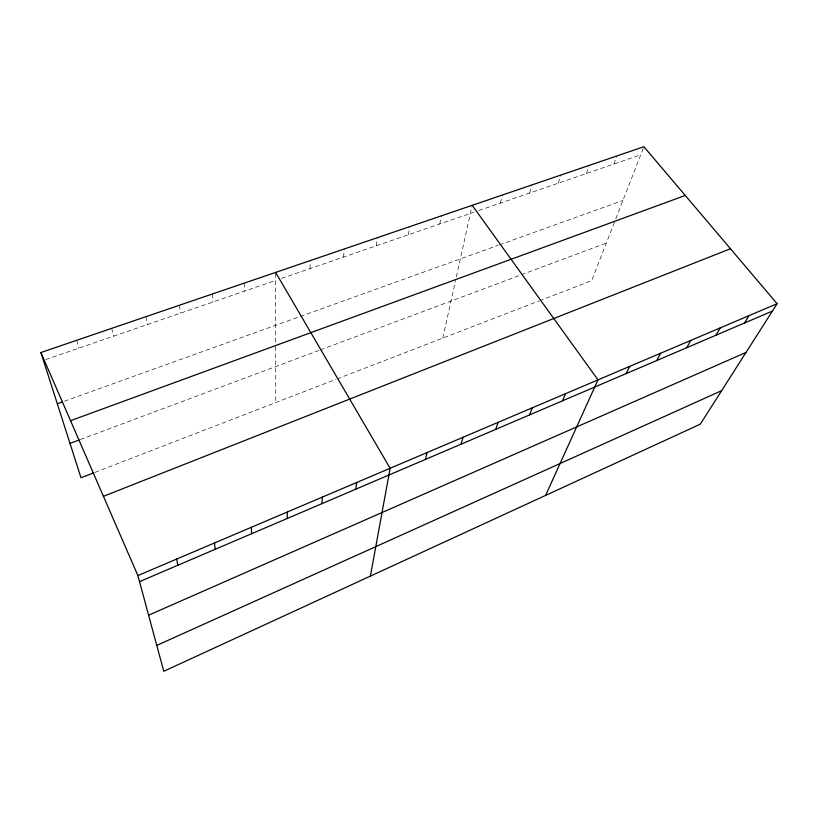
<?xml version="1.0" encoding="UTF-8"?>
<svg xmlns="http://www.w3.org/2000/svg" width="818" height="818" viewBox="0 0 818 818"><rect width="100%" height="100%" fill="white"/><g stroke="black" fill="none" stroke-linecap="round" stroke-linejoin="round"><path stroke-width="0.61" stroke-dasharray="4.09 3.07" d="M310.002 268.611L310.329 260.564M343.58 257.056L344.225 248.989M376.382 245.768L377.333 237.69M408.438 234.746L409.685 226.647M439.767 223.968L441.291 215.86M442.794 338.1L455.534 280.543M456.332 276.944L471.935 206.473M500.35 203.12L502.405 195.011M529.655 193.038L531.956 184.929M558.326 183.171L560.851 175.062M586.383 173.518L589.134 165.41M613.858 164.07L616.813 155.962M614.451 222.271L591.69 280.625L540.371 300.431M615.79 218.825L643.909 146.719M95.113 472.313L335.993 379.327M337.169 378.877L539.205 300.891M80.389 439.552L319.214 350.319M320.38 349.879L520.248 275.206M521.434 274.756L606.353 243.028M64.418 401.219L498.162 245.308M499.328 244.899L622.948 200.451M45.767 359.521L275.625 280.441M281.556 278.396L473.99 212.189M478.786 210.543L640.75 154.817M76.718 340.288L78.825 348.151M111.739 328.335L113.446 336.229M145.972 316.658L147.312 324.582M179.449 305.226L180.441 313.182M212.199 294.051L212.854 302.036M244.255 283.11L244.572 291.116M275.615 273.56L275.697 344M275.707 346.495L275.768 402.579"/><path stroke-width="1.23" d="M287.2 518.51L287.322 511.996M321.903 503.673L322.415 497.078M355.789 489.184L356.668 482.508M370.39 576.107L390.125 468.285L275.615 272.404M425.432 459.409L427.057 452.569M461.045 444.194L463.019 437.272M495.749 429.358L498.07 422.374M529.573 414.89L532.221 407.845M562.569 400.789L565.514 393.683M545.606 495.401L597.989 379.879L472.19 205.318M626.148 373.601L629.666 366.403M656.803 360.503L660.586 353.253M686.721 347.711L690.75 340.421M715.944 335.216L720.218 327.895M744.492 323.008L748.991 315.656M777.1 303.703L700.3 424.153L163.764 671.281L137.884 575.555L40.9 352.517L643.909 146.719L777.1 303.703L137.884 575.555M156.77 645.422L721.66 390.656M148.6 615.197L746.036 352.425M139.53 581.639L772.396 311.085M103.436 496.321L730.464 248.744M93.937 472.773L80.992 477.763L40.9 352.517M70 443.428L79.234 439.982M70.552 420.697L685.259 195.461M57.311 403.775L62.056 402.078M176.668 559.062L177.843 565.269M214.48 542.978L215.195 549.297M251.351 527.293L251.637 533.714"/></g></svg>
